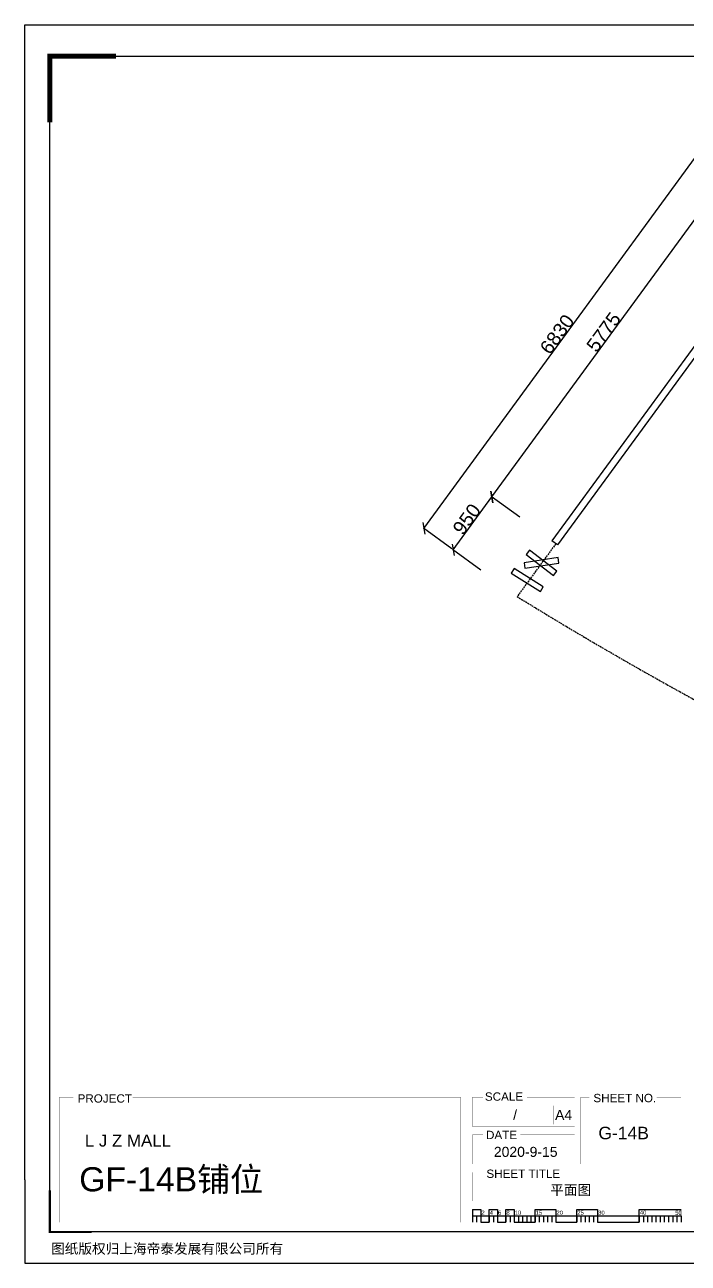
# Model space of a CAD drawing. Header units: inches. Extents: x -12581 to 12821, y -6745 to 11217.
# Drawn here: x -12581 to -2960, y -6745 to 11217 of the extents above; entities that cross this region are included whole.
import ezdxf
from ezdxf.enums import TextEntityAlignment as Align

# ---------------------------------------------------------------- set-up
doc = ezdxf.new("R2010")
doc.units = ezdxf.units.IN
doc.header["$MEASUREMENT"] = 0
doc.linetypes.add('DASH', pattern=[0.35, 0.25, -0.1])
for name, color, linetype in [('DIM', 3, 'Continuous'), ('IFF-FURN', 51, 'Continuous'), ('P-新规划租赁线', 6, 'Continuous'), ('WALL', 255, 'Continuous')]:
    doc.layers.add(name, color=color, linetype=linetype)
doc.styles.get("Standard").update_dxf_attribs({"font": 'arial.ttf'})
doc.dimstyles.new('DIM-200MM', dxfattribs={"dimtxt": 200, "dimasz": 120, "dimexe": 10, "dimexo": 10, "dimgap": 0.7, "dimtad": 1, "dimdec": 0, "dimrnd": 5, "dimzin": 1, "dimdsep": 46, "dimtxsty": 'Standard', "dimblk": 'OBLIQUE', "dimcen": 0.5, "dimdle": 1, "dimclrd": 256, "dimclre": 256, "dimclrt": 7, "dimaunit": 1, "dimadec": 0, "dimazin": 0, "dimtfac": 1, "dimtdec": 0, "dimtix": 1, "dimtmove": 2, "dimatfit": 3, "dimfxl": 0, "dimtolj": 1, "dimtzin": 1, "dimarcsym": 0})

# ---------------------------------------------------------------- blocks, each defined once
blk = doc.blocks.new('_Oblique')
at = {"color": 0, "linetype": 'ByBlock', "lineweight": -2}
blk.add_line((-0.5, -0.5), (0.5, 0.5), dxfattribs=at)
blk = doc.blocks.new('*D133')
at = {"layer": 'DEFPOINTS', "color": 0, "transparency": 16777216}
for p in [(-5807, 4369), (-4880, 3691), (-5441, 2923)]:
    blk.add_point(p, dxfattribs=at)
at = {"layer": 'DIM', "lineweight": -2, "transparency": 16777216}
for p, q in [((-6369, 3601), (-5807, 4370)), ((-5404, 4074), (-5815, 4375)), ((-5965, 3307), (-6377, 3608))]:
    blk.add_line(p, q, dxfattribs=at)
at = {"layer": 'DIM', "lineweight": -2, "transparency": 16777216, "xscale": 120, "yscale": 120, "zscale": 120}
for p, rotation in [((-5807, 4369), 53.82396869688679), ((-6369, 3602), 233.8239686968868)]:
    blk.add_blockref('_Oblique', p, dxfattribs=dict(at, rotation=rotation))
at = {"layer": 'DIM', "color": 7, "transparency": 16777216, "insert": (-6171, 4046), "char_height": 200, "attachment_point": 5, "rotation": 53.824}
blk.add_mtext('\\A1;950', dxfattribs=at)
blk = doc.blocks.new('*D134')
at = {"layer": 'DEFPOINTS', "color": 0, "transparency": 16777216}
for p in [(-2400, 9029), (-1449, 8334), (-4856, 3674)]:
    blk.add_point(p, dxfattribs=at)
at = {"layer": 'DIM', "lineweight": -2, "transparency": 16777216}
for p, q in [((-5808, 4368), (-2399, 9030)), ((-1996, 8734), (-2408, 9035)), ((-5404, 4074), (-5815, 4375))]:
    blk.add_line(p, q, dxfattribs=at)
at = {"layer": 'DIM', "lineweight": -2, "transparency": 16777216, "xscale": 120, "yscale": 120, "zscale": 120}
for p, rotation in [((-2400, 9029), 53.82396869691542), ((-5807, 4369), 233.8239686969154)]:
    blk.add_blockref('_Oblique', p, dxfattribs=dict(at, rotation=rotation))
at = {"layer": 'DIM', "color": 7, "transparency": 16777216, "insert": (-4186, 6760), "char_height": 200, "attachment_point": 5, "rotation": 53.824}
blk.add_mtext('\\A1;5775', dxfattribs=at)
blk = doc.blocks.new('*D136')
at = {"layer": 'DEFPOINTS', "color": 0, "transparency": 16777216}
for p in [(-2762, 9424), (-1411, 8435), (-5441, 2923)]:
    blk.add_point(p, dxfattribs=at)
at = {"layer": 'DIM', "lineweight": -2, "transparency": 16777216}
for p, q in [((-6793, 3911), (-2762, 9424)), ((-2359, 9129), (-2771, 9430)), ((-6389, 3616), (-6801, 3917))]:
    blk.add_line(p, q, dxfattribs=at)
at = {"layer": 'DIM', "lineweight": -2, "transparency": 16777216, "xscale": 120, "yscale": 120, "zscale": 120}
for p, rotation in [((-2762, 9424), 53.8286329560707), ((-6793, 3912), 233.8286329560707)]:
    blk.add_blockref('_Oblique', p, dxfattribs=dict(at, rotation=rotation))
at = {"layer": 'DIM', "color": 7, "transparency": 16777216, "insert": (-4861, 6728), "char_height": 200, "attachment_point": 5, "rotation": 53.8286}
blk.add_mtext('\\A1;6830', dxfattribs=at)

msp = doc.modelspace()

# ---------------------------------------------------------------- linework, layer by layer
at = {"color": 8}
msp.add_line((-6088.2, -6058.6), (-3064.2, -6058.6), dxfattribs=at)
for points in [[(-12580.7, -5535.9), (-12580.7, 11217.1), (11611.3, 11217.1)], [(-12580.7, -5535.9), (-12580.7, -6745.5), (11611.3, -6745.5)], [(-6088.2, -5967.8), (-6088.2, -6149.3)], [(-5967.3, -6058.6), (-5967.3, -6149.3)], [(-4878.6, -6058.6), (-4878.6, -6149.3)], [(-4576.2, -6058.6), (-4576.2, -6149.3)], [(-3064.2, -6058.6), (-3064.2, -6149.3)]]:
    msp.add_lwpolyline(points)
for points, const_width in [([(-12217.8, 9802.9), (-12217.8, 10763.5), (-11257.3, 10763.5)], 72.6), ([(-11014.7, -4337.9), (-6260.8, -4337.9), (-6260.8, -6151.9), (-12077.8, -6151.9), (-12077.8, -4337.9), (-11875.1, -4337.9)], 3.02), ([(-5299.6, -4337.9), (-4606.5, -4337.9), (-4606.5, -4761.2), (-6088.2, -4761.2), (-6088.2, -4337.9), (-5937, -4337.9)], 3.02), ([(-4917.6, -4459.2), (-4917.6, -4728.8)], 3.02), ([(-3418.4, -4337.9), (-3064.2, -4337.9), (-3064.2, -5305.5), (-4515.8, -5305.5), (-4515.8, -4337.9), (-4394.8, -4337.9)], 3.02), ([(-5394, -4882.2), (-4606.5, -4882.2), (-4606.5, -5305.5), (-6088.2, -5305.5), (-6088.2, -4882.2), (-5937, -4882.2)], 3.02), ([(-4911.6, -5426.5), (-3064.2, -5426.5), (-3064.2, -5843.7), (-6088.2, -5843.7), (-6088.2, -5426.5), (-5937, -5426.5)], 3.02), ([(-12217.8, -5687.1), (-12217.8, -6291.9), (-11613, -6291.9)], 30.2), ([(-5967.3, -5967.8), (-5967.3, -6058.6)], 6.05), ([(-5846.3, -5967.8), (-5846.3, -6058.6)], 6.05), ([(-5725.4, -5967.8), (-5725.4, -6058.6)], 6.05), ([(-5604.4, -5967.8), (-5604.4, -6058.6)], 6.05), ([(-5483.4, -5967.8), (-5483.4, -6058.6)], 6.05), ([(-5181, -5967.8), (-5181, -6058.6)], 6.05), ([(-4878.6, -5967.8), (-4878.6, -6058.6)], 6.05), ([(-4576.2, -5967.8), (-4576.2, -6058.6)], 6.05), ([(-4273.8, -5967.8), (-4273.8, -6058.6)], 6.05), ([(-3669, -5967.8), (-3669, -6058.6)], 6.05), ([(-3064.2, -5967.8), (-3064.2, -6058.6)], 6.05)]:
    msp.add_lwpolyline(points, dxfattribs=dict(const_width=const_width))
msp.add_lwpolyline([(-12217.8, 10763.5), (12458, 10763.5), (12458, -6291.9), (-12217.8, -6291.9)], close=True)
for points in [[(-6088.2, -5967.8), (-5967.3, -5967.8), (-5967.3, -6149.3), (-5846.3, -6149.3), (-5846.3, -5967.8), (-5725.4, -5967.8), (-5725.4, -6149.3), (-5604.4, -6149.3), (-5604.4, -5967.8), (-5483.4, -5967.8), (-5483.4, -6149.3), (-5181, -6149.3), (-5181, -5967.8), (-4878.6, -5967.8), (-4878.6, -6149.3), (-4576.2, -6149.3), (-4576.2, -5967.8), (-4273.8, -5967.8), (-4273.8, -6149.3), (-3669, -6149.3), (-3669, -5967.8), (-3064.2, -5967.8)], [(-6027.8, -6058.6), (-6027.8, -6149.3)], [(-5846.3, -6058.6), (-5846.3, -6149.3)], [(-5785.8, -6058.6), (-5785.8, -6149.3)], [(-5725.4, -6058.6), (-5725.4, -6149.3)], [(-5604.4, -6058.6), (-5604.4, -6149.3)], [(-5543.9, -6058.6), (-5543.9, -6149.3)], [(-5483.4, -6058.6), (-5483.4, -6149.3)], [(-5423, -6058.6), (-5423, -6149.3)], [(-5362.5, -6058.6), (-5362.5, -6149.3)], [(-5302, -6058.6), (-5302, -6149.3)], [(-5241.5, -6058.6), (-5241.5, -6149.3)], [(-5181, -6058.6), (-5181, -6149.3)], [(-5120.6, -6058.6), (-5120.6, -6149.3)], [(-5060.1, -6058.6), (-5060.1, -6149.3)], [(-4999.6, -6058.6), (-4999.6, -6149.3)], [(-4939.1, -6058.6), (-4939.1, -6149.3)], [(-4515.8, -6058.6), (-4515.8, -6149.3)], [(-4455.3, -6058.6), (-4455.3, -6149.3)], [(-4394.8, -6058.6), (-4394.8, -6149.3)], [(-4334.3, -6058.6), (-4334.3, -6149.3)], [(-4273.8, -6058.6), (-4273.8, -6149.3)], [(-3669, -6058.6), (-3669, -6149.3)], [(-3608.6, -6058.6), (-3608.6, -6149.3)], [(-3548.1, -6058.6), (-3548.1, -6149.3)], [(-3487.6, -6058.6), (-3487.6, -6149.3)], [(-3427.1, -6058.6), (-3427.1, -6149.3)], [(-3366.6, -6058.6), (-3366.6, -6149.3)], [(-3306.2, -6058.6), (-3306.2, -6149.3)], [(-3245.7, -6058.6), (-3245.7, -6149.3)], [(-3185.2, -6058.6), (-3185.2, -6149.3)], [(-3124.7, -6058.6), (-3124.7, -6149.3)]]:
    msp.add_lwpolyline(points, dxfattribs=at)
at = {"layer": 'IFF-FURN', "color": 251}
for points in [[(-4865, 3290.8), (-5260.8, 3596.3), (-5309.7, 3533), (-4913.9, 3227.5)], [(-5328.6, 3335), (-4834.2, 3409.7), (-4846.1, 3488.8), (-5340.5, 3414.1)], [(-5526.7, 3264.1), (-5104.3, 2996.4), (-5061.5, 3064), (-5483.8, 3331.6)]]:
    msp.add_lwpolyline(points, close=True, dxfattribs=at)
at = {"layer": 'P-新规划租赁线', "color": 8, "linetype": 'DASH', "ltscale": 100}
msp.add_lwpolyline([(-4879.8, 3690.9), (-5440.9, 2923.4, 0.0320263), (1123.8, -565.7), (1751.5, 284.4)], format="xyb", dxfattribs=at)
at = {"layer": 'WALL'}
for p, q in [((-1529.5, 8390.4), (-4936.9, 3732.6)), ((-1448.5, 8333.7), (-4856.2, 3673.6)), ((-4856.2, 3673.6), (-4936.9, 3732.6))]:
    msp.add_line(p, q, dxfattribs=at)

# ---------------------------------------------------------------- texts
for s, height, p in [('PROJECT', 120.96, (-11815, -4416.1)), ('SCALE', 120.96, (-5908.3, -4388.5)), ('SHEET NO.', 120.96, (-4335, -4410.1)), ('A4', 145.15, (-4890.5, -4667.3)), ('DATE', 120.96, (-5891.8, -4945.3)), ('SHEET TITLE', 120.96, (-5886.3, -5507.9)), ('2', 60.5, (-5959, -6042.7)), ('4', 60.5, (-5838.1, -6042.7)), ('6', 60.5, (-5717.1, -6042.7)), ('8', 60.5, (-5596.1, -6042.7)), ('10', 60.48, (-5475.2, -6042.7)), ('15', 60.48, (-5172.8, -6042.7)), ('20', 60.48, (-4870.4, -6042.7)), ('25', 60.48, (-4568, -6042.7)), ('30', 60.48, (-4265.6, -6042.7)), ('40', 60.48, (-3660.8, -6042.7)), ('50', 60.48, (-3148.8, -6044.8)), ('图纸版权归上海帝泰发展有限公司所有', 145.152, (-12199.3, -6607))]:
    msp.add_text(s, height=height).set_placement(p)
at = {"insert": (-11709.9, -4878.5), "char_height": 175, "attachment_point": 1}
msp.add_mtext_dynamic_manual_height_columns('L J Z MALL', width=4765.658, gutter_width=0.7, heights=[0], dxfattribs=at)
for tag, text, p in [('/', 'AS NOTED', (-5441.7, -4665)), ('2020-9-15', '2020-7-22', (-4854.2, -5202.6))]:
    msp.add_attdef(tag, text=text, height=145.15).set_placement(p, align=Align.RIGHT)
for tag, p, s, height in [('G-14B', (-4262.4, -4947.5), 'SHEET NO.', 181.44), ('GF-14B铺位', (-11791.9, -5703.1), '###############', 350), ('平面图', (-4961.2, -5756.1), 'SHEET-TITLE', 145.152)]:
    msp.add_attdef(tag, p, s, height=height)

# ---------------------------------------------------------------- dimensions: what is measured, and where the dimension line sits
at = {"layer": 'DIM'}
for p1, p2, distance, picture, middle in [((-5440.9, 2923.4), (-1410.9, 8435.5), 1674.3, '*D136', (-4860.6, 6728.3)), ((-4856.2, 3673.6), (-1448.5, 8333.7), 1178.3, '*D134', (-4186.2, 6759.6)), ((-5440.9, 2923.4), (-4879.7, 3690.8), 1149.2, '*D133', (-6170.9, 4046.1))]:
    dim = msp.add_aligned_dim(p1=p1, p2=p2, distance=distance, dimstyle='DIM-200MM', dxfattribs=at)
    dim.commit()
    dim.dimension.update_dxf_attribs({"geometry": picture, "text_midpoint": middle})

doc.saveas('drawing.dxf')
